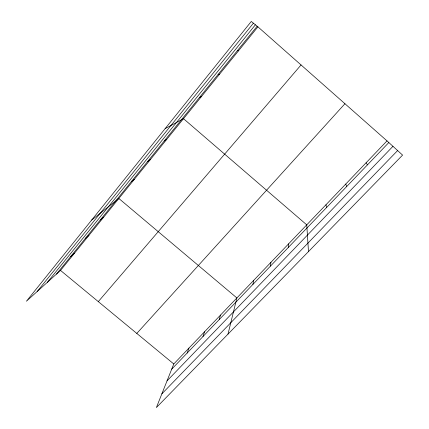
<?xml version="1.0" encoding="UTF-8"?>
<svg xmlns="http://www.w3.org/2000/svg" width="429" height="429" viewBox="0 0 429 429"><rect width="100%" height="100%" fill="white"/><g stroke="black" fill="none" stroke-linecap="round" stroke-linejoin="round"><path stroke-width="0.64" d="M288.46 247.308L288.594 243.854M270.452 266.103L270.908 262.355M252.917 284.406L253.678 280.384M227.987 334.127L236.888 297.951L118.838 198.477L91.645 220.077M219.187 319.605L220.517 315.074M202.96 336.54L204.553 331.778M187.141 353.056L188.974 348.075M387.022 140.894L173.777 363.969L156.387 407.55L402.584 155.1L387.022 140.894L257.926 26.855L251.281 21.45L26.416 301.238L60.532 270.426L257.926 26.855M37.135 291.559L253.405 23.177M47.324 282.357L255.394 24.796M56.472 274.093L257.153 26.228M98.295 301.625L301.051 64.951M136.797 333.424L344.943 103.721M171.702 369.165L388.835 142.546M167.037 380.866L392.964 146.316M161.84 393.876L397.619 150.563M70.699 256.521L74.566 253.11M85.291 238.497L88.953 235.36M100.263 220.007L103.705 217.154M131.403 181.547L134.374 179.311M147.603 161.54L150.311 159.642M164.243 140.985L166.683 139.441M165.138 128.63L183.499 118.688L306.756 224.86L308.483 251.592M199.474 97.469L201.314 96.713M218.136 74.421L219.637 74.099M237.355 50.681L238.503 50.82M60.532 270.426L173.777 363.969M366.087 162.789L367.465 164.854M345.747 184.068L346.712 186.508M325.981 204.746L326.555 207.55"/></g></svg>
